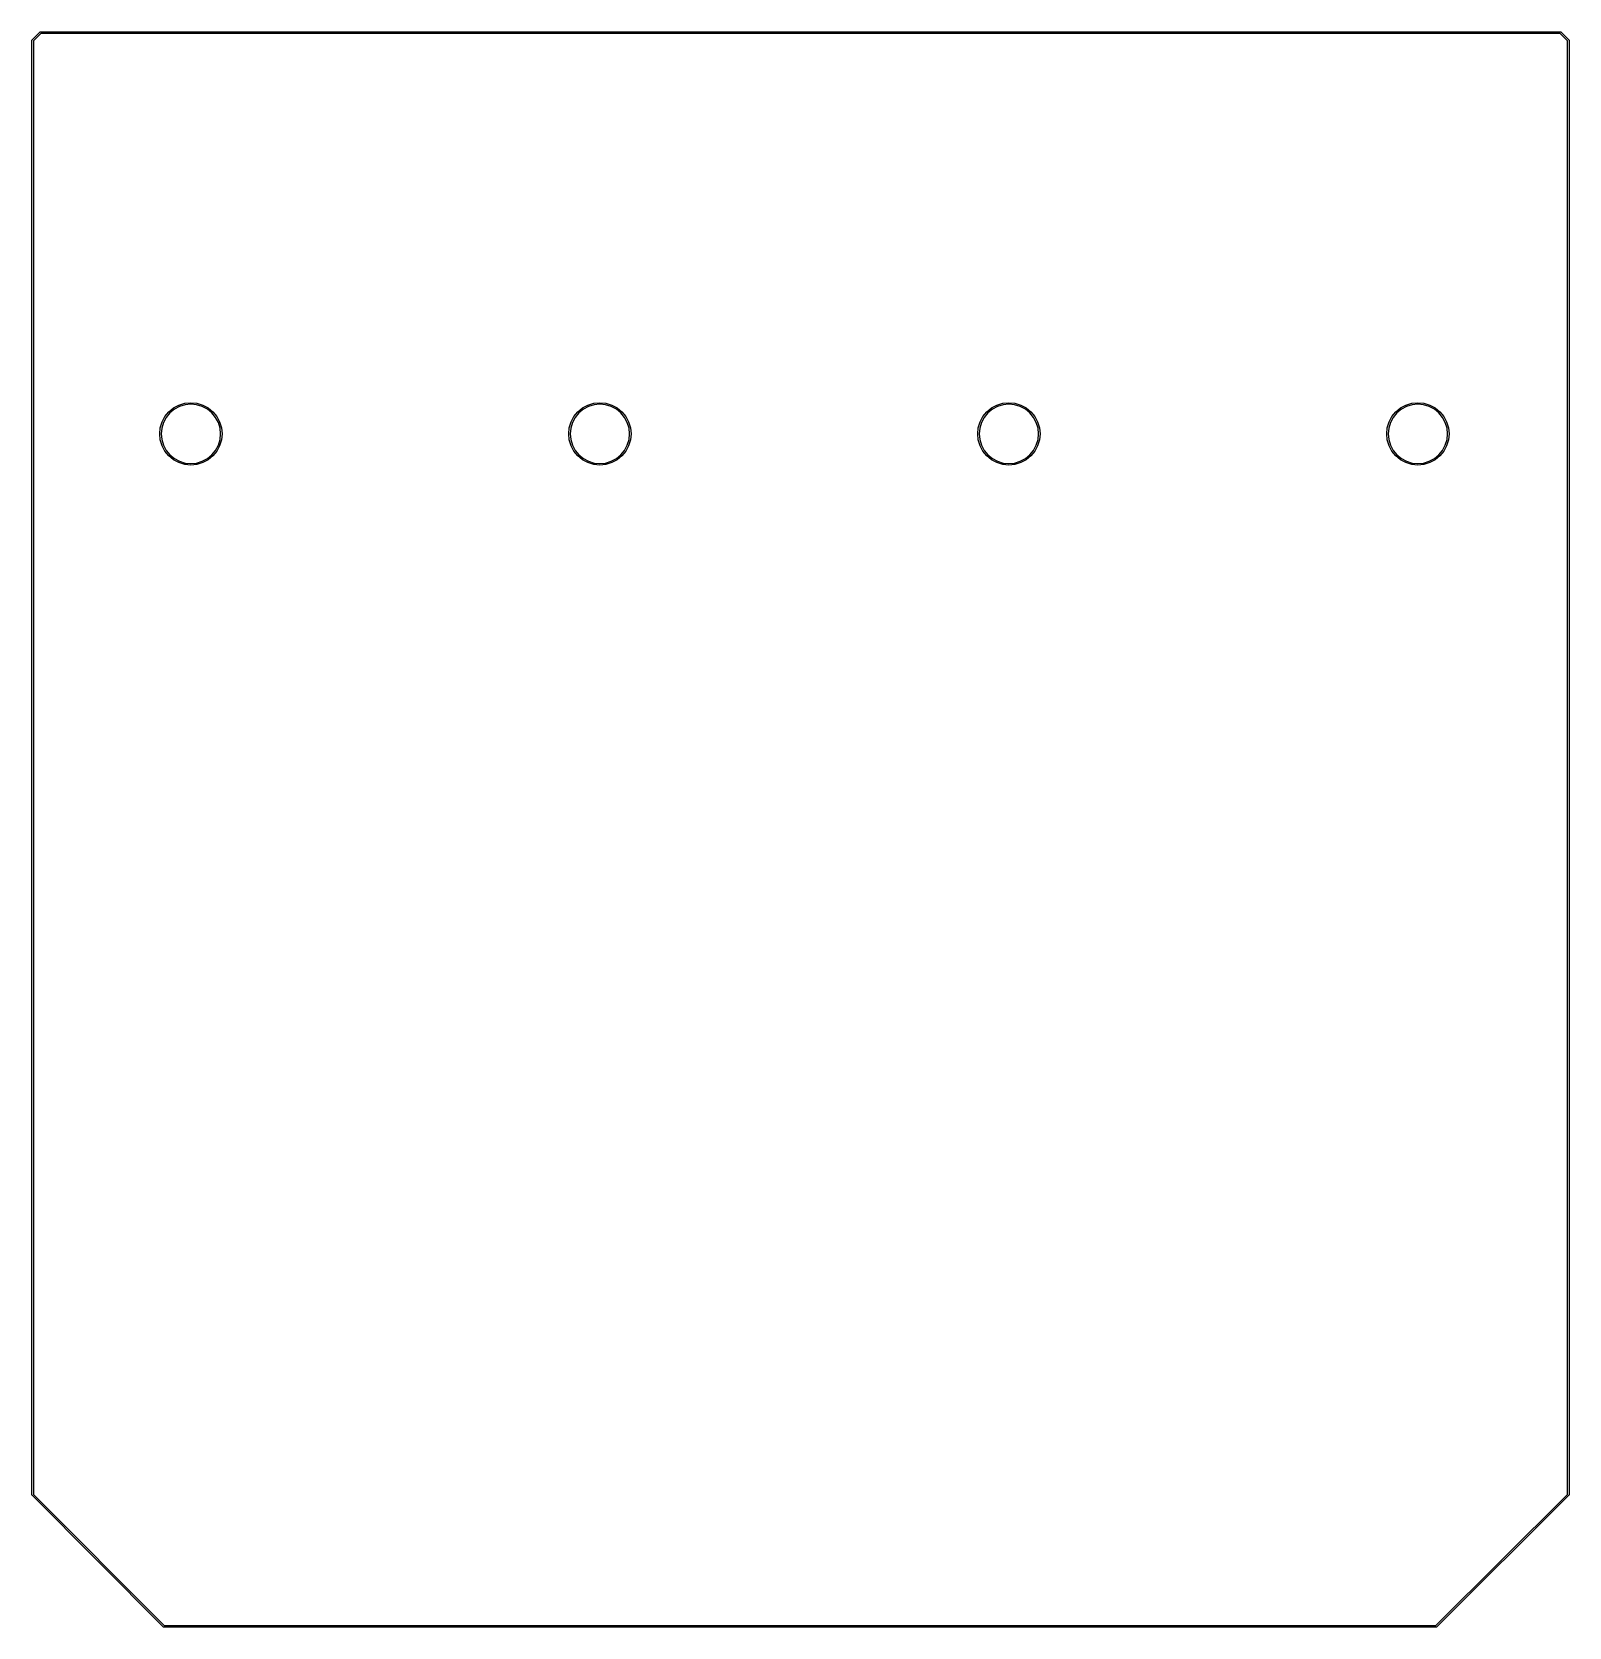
# Model space of a CAD drawing. Extents: x 4.55 to 6.55, y -4.55 to -2.48.
import ezdxf

# ---------------------------------------------------------------- set-up
doc = ezdxf.new("R2010")
doc.units = 0
doc.header["$MEASUREMENT"] = 0
doc.layers.add('BLACK', color=7, linetype='CONTINUOUS')

msp = doc.modelspace()

# ---------------------------------------------------------------- linework, layer by layer
at = {"layer": 'BLACK', "linetype": 'CONTINUOUS'}
for p, q in [((4.5543, -2.4893), (4.5643, -2.4793)), ((4.5654, -2.481), (4.556, -2.4904)), ((4.5643, -2.4793), (4.5646, -2.4791)), ((4.5646, -2.4791), (4.565, -2.479)), ((4.565, -2.479), (6.535, -2.479)), ((6.5346, -2.481), (4.5654, -2.481)), ((6.544, -2.4904), (6.5346, -2.481)), ((6.535, -2.479), (6.5354, -2.4791)), ((6.5354, -2.4791), (6.5357, -2.4793)), ((6.5357, -2.4793), (6.5457, -2.4893)), ((4.554, -2.49), (4.5541, -2.4896)), ((4.554, -4.375), (4.554, -2.49)), ((4.5541, -2.4896), (4.5543, -2.4893)), ((4.556, -2.4904), (4.556, -4.3746)), ((6.544, -4.3746), (6.544, -2.4904)), ((6.5457, -2.4893), (6.5459, -2.4896)), ((6.5459, -2.4896), (6.546, -2.49)), ((6.546, -2.49), (6.546, -4.375)), ((4.7264, -2.9776), (4.7315, -2.9715)), ((4.7327, -2.9727), (4.7279, -2.9786)), ((4.7315, -2.9715), (4.7376, -2.9664)), ((4.7386, -2.9679), (4.7327, -2.9727)), ((4.7376, -2.9664), (4.7446, -2.9627)), ((4.7452, -2.9644), (4.7386, -2.9679)), ((4.7446, -2.9627), (4.7521, -2.9604)), ((4.7525, -2.9622), (4.7452, -2.9644)), ((4.7521, -2.9604), (4.76, -2.9596)), ((4.76, -2.9614), (4.7525, -2.9622)), ((4.76, -2.9596), (4.7679, -2.9604)), ((4.7675, -2.9622), (4.76, -2.9614)), ((4.7748, -2.9644), (4.7675, -2.9622)), ((4.7679, -2.9604), (4.7754, -2.9627)), ((4.7814, -2.9679), (4.7748, -2.9644)), ((4.7754, -2.9627), (4.7824, -2.9664)), ((4.7873, -2.9727), (4.7814, -2.9679)), ((4.7824, -2.9664), (4.7885, -2.9715)), ((4.7921, -2.9786), (4.7873, -2.9727)), ((4.7885, -2.9715), (4.7936, -2.9776)), ((5.2564, -2.9776), (5.2615, -2.9715)), ((5.2627, -2.9727), (5.2579, -2.9786)), ((5.2615, -2.9715), (5.2676, -2.9664)), ((5.2686, -2.9679), (5.2627, -2.9727)), ((5.2676, -2.9664), (5.2746, -2.9627)), ((5.2752, -2.9644), (5.2686, -2.9679)), ((5.2746, -2.9627), (5.2821, -2.9604)), ((5.2825, -2.9622), (5.2752, -2.9644)), ((5.2821, -2.9604), (5.29, -2.9596)), ((5.29, -2.9614), (5.2825, -2.9622)), ((5.29, -2.9596), (5.2979, -2.9604)), ((5.2975, -2.9622), (5.29, -2.9614)), ((5.3048, -2.9644), (5.2975, -2.9622)), ((5.2979, -2.9604), (5.3054, -2.9627)), ((5.3114, -2.9679), (5.3048, -2.9644)), ((5.3054, -2.9627), (5.3124, -2.9664)), ((5.3173, -2.9727), (5.3114, -2.9679)), ((5.3124, -2.9664), (5.3185, -2.9715)), ((5.3221, -2.9786), (5.3173, -2.9727)), ((5.3185, -2.9715), (5.3236, -2.9776)), ((5.7864, -2.9776), (5.7915, -2.9715)), ((5.7927, -2.9727), (5.7879, -2.9786)), ((5.7915, -2.9715), (5.7976, -2.9664)), ((5.7986, -2.9679), (5.7927, -2.9727)), ((5.7976, -2.9664), (5.8046, -2.9627)), ((5.8052, -2.9644), (5.7986, -2.9679)), ((5.8046, -2.9627), (5.8121, -2.9604)), ((5.8125, -2.9622), (5.8052, -2.9644)), ((5.8121, -2.9604), (5.82, -2.9596)), ((5.82, -2.9614), (5.8125, -2.9622)), ((5.82, -2.9596), (5.8279, -2.9604)), ((5.8275, -2.9622), (5.82, -2.9614)), ((5.8348, -2.9644), (5.8275, -2.9622)), ((5.8279, -2.9604), (5.8354, -2.9627)), ((5.8414, -2.9679), (5.8348, -2.9644)), ((5.8354, -2.9627), (5.8424, -2.9664)), ((5.8473, -2.9727), (5.8414, -2.9679)), ((5.8424, -2.9664), (5.8485, -2.9715)), ((5.8521, -2.9786), (5.8473, -2.9727)), ((5.8485, -2.9715), (5.8536, -2.9776)), ((6.3164, -2.9776), (6.3215, -2.9715)), ((6.3227, -2.9727), (6.3179, -2.9786)), ((6.3215, -2.9715), (6.3276, -2.9664)), ((6.3286, -2.9679), (6.3227, -2.9727)), ((6.3276, -2.9664), (6.3346, -2.9627)), ((6.3352, -2.9644), (6.3286, -2.9679)), ((6.3346, -2.9627), (6.3421, -2.9604)), ((6.3425, -2.9622), (6.3352, -2.9644)), ((6.3421, -2.9604), (6.35, -2.9596)), ((6.35, -2.9614), (6.3425, -2.9622)), ((6.35, -2.9596), (6.3579, -2.9604)), ((6.3575, -2.9622), (6.35, -2.9614)), ((6.3648, -2.9644), (6.3575, -2.9622)), ((6.3579, -2.9604), (6.3654, -2.9627)), ((6.3714, -2.9679), (6.3648, -2.9644)), ((6.3654, -2.9627), (6.3724, -2.9664)), ((6.3773, -2.9727), (6.3714, -2.9679)), ((6.3724, -2.9664), (6.3785, -2.9715)), ((6.3821, -2.9786), (6.3773, -2.9727)), ((6.3785, -2.9715), (6.3836, -2.9776)), ((4.7196, -3), (4.7204, -2.9921)), ((4.7204, -2.9921), (4.7227, -2.9846)), ((4.7222, -2.9925), (4.7214, -3)), ((4.7244, -2.9852), (4.7222, -2.9925)), ((4.7227, -2.9846), (4.7264, -2.9776)), ((4.7279, -2.9786), (4.7244, -2.9852)), ((4.7956, -2.9852), (4.7921, -2.9786)), ((4.7936, -2.9776), (4.7973, -2.9846)), ((4.7978, -2.9925), (4.7956, -2.9852)), ((4.7973, -2.9846), (4.7996, -2.9921)), ((4.7986, -3), (4.7978, -2.9925)), ((4.7996, -2.9921), (4.8004, -3)), ((5.2496, -3), (5.2504, -2.9921)), ((5.2504, -2.9921), (5.2527, -2.9846)), ((5.2522, -2.9925), (5.2514, -3)), ((5.2544, -2.9852), (5.2522, -2.9925)), ((5.2527, -2.9846), (5.2564, -2.9776)), ((5.2579, -2.9786), (5.2544, -2.9852)), ((5.3256, -2.9852), (5.3221, -2.9786)), ((5.3236, -2.9776), (5.3273, -2.9846)), ((5.3278, -2.9925), (5.3256, -2.9852)), ((5.3273, -2.9846), (5.3296, -2.9921)), ((5.3286, -3), (5.3278, -2.9925)), ((5.3296, -2.9921), (5.3304, -3)), ((5.7796, -3), (5.7804, -2.9921)), ((5.7804, -2.9921), (5.7827, -2.9846)), ((5.7822, -2.9925), (5.7814, -3)), ((5.7844, -2.9852), (5.7822, -2.9925)), ((5.7827, -2.9846), (5.7864, -2.9776)), ((5.7879, -2.9786), (5.7844, -2.9852)), ((5.8556, -2.9852), (5.8521, -2.9786)), ((5.8536, -2.9776), (5.8573, -2.9846)), ((5.8578, -2.9925), (5.8556, -2.9852)), ((5.8573, -2.9846), (5.8596, -2.9921)), ((5.8586, -3), (5.8578, -2.9925)), ((5.8596, -2.9921), (5.8604, -3)), ((6.3096, -3), (6.3104, -2.9921)), ((6.3104, -2.9921), (6.3127, -2.9846)), ((6.3122, -2.9925), (6.3114, -3)), ((6.3144, -2.9852), (6.3122, -2.9925)), ((6.3127, -2.9846), (6.3164, -2.9776)), ((6.3179, -2.9786), (6.3144, -2.9852)), ((6.3856, -2.9852), (6.3821, -2.9786)), ((6.3836, -2.9776), (6.3873, -2.9846)), ((6.3878, -2.9925), (6.3856, -2.9852)), ((6.3873, -2.9846), (6.3896, -2.9921)), ((6.3886, -3), (6.3878, -2.9925)), ((6.3896, -2.9921), (6.3904, -3)), ((4.7204, -3.0079), (4.7196, -3)), ((4.7227, -3.0154), (4.7204, -3.0079)), ((4.7214, -3), (4.7222, -3.0075)), ((4.7222, -3.0075), (4.7244, -3.0148)), ((4.7264, -3.0224), (4.7227, -3.0154)), ((4.7244, -3.0148), (4.7279, -3.0214)), ((4.7921, -3.0214), (4.7956, -3.0148)), ((4.7973, -3.0154), (4.7936, -3.0224)), ((4.7956, -3.0148), (4.7978, -3.0075)), ((4.7996, -3.0079), (4.7973, -3.0154)), ((4.7978, -3.0075), (4.7986, -3)), ((4.8004, -3), (4.7996, -3.0079)), ((5.2504, -3.0079), (5.2496, -3)), ((5.2527, -3.0154), (5.2504, -3.0079)), ((5.2514, -3), (5.2522, -3.0075)), ((5.2522, -3.0075), (5.2544, -3.0148)), ((5.2564, -3.0224), (5.2527, -3.0154)), ((5.2544, -3.0148), (5.2579, -3.0214)), ((5.3221, -3.0214), (5.3256, -3.0148)), ((5.3273, -3.0154), (5.3236, -3.0224)), ((5.3256, -3.0148), (5.3278, -3.0075)), ((5.3296, -3.0079), (5.3273, -3.0154)), ((5.3278, -3.0075), (5.3286, -3)), ((5.3304, -3), (5.3296, -3.0079)), ((5.7804, -3.0079), (5.7796, -3)), ((5.7827, -3.0154), (5.7804, -3.0079)), ((5.7814, -3), (5.7822, -3.0075)), ((5.7822, -3.0075), (5.7844, -3.0148)), ((5.7864, -3.0224), (5.7827, -3.0154)), ((5.7844, -3.0148), (5.7879, -3.0214)), ((5.8521, -3.0214), (5.8556, -3.0148)), ((5.8573, -3.0154), (5.8536, -3.0224)), ((5.8556, -3.0148), (5.8578, -3.0075)), ((5.8596, -3.0079), (5.8573, -3.0154)), ((5.8578, -3.0075), (5.8586, -3)), ((5.8604, -3), (5.8596, -3.0079)), ((6.3104, -3.0079), (6.3096, -3)), ((6.3127, -3.0154), (6.3104, -3.0079)), ((6.3114, -3), (6.3122, -3.0075)), ((6.3122, -3.0075), (6.3144, -3.0148)), ((6.3164, -3.0224), (6.3127, -3.0154)), ((6.3144, -3.0148), (6.3179, -3.0214)), ((6.3821, -3.0214), (6.3856, -3.0148)), ((6.3873, -3.0154), (6.3836, -3.0224)), ((6.3856, -3.0148), (6.3878, -3.0075)), ((6.3896, -3.0079), (6.3873, -3.0154)), ((6.3878, -3.0075), (6.3886, -3)), ((6.3904, -3), (6.3896, -3.0079)), ((4.7315, -3.0285), (4.7264, -3.0224)), ((4.7279, -3.0214), (4.7327, -3.0273)), ((4.7376, -3.0336), (4.7315, -3.0285)), ((4.7327, -3.0273), (4.7386, -3.0321)), ((4.7446, -3.0373), (4.7376, -3.0336)), ((4.7386, -3.0321), (4.7452, -3.0356)), ((4.7521, -3.0396), (4.7446, -3.0373)), ((4.7452, -3.0356), (4.7525, -3.0378)), ((4.7525, -3.0378), (4.76, -3.0386)), ((4.76, -3.0386), (4.7675, -3.0378)), ((4.7675, -3.0378), (4.7748, -3.0356)), ((4.7754, -3.0373), (4.7679, -3.0396)), ((4.7748, -3.0356), (4.7814, -3.0321)), ((4.7824, -3.0336), (4.7754, -3.0373)), ((4.7814, -3.0321), (4.7873, -3.0273)), ((4.7885, -3.0285), (4.7824, -3.0336)), ((4.7873, -3.0273), (4.7921, -3.0214)), ((4.7936, -3.0224), (4.7885, -3.0285)), ((5.2615, -3.0285), (5.2564, -3.0224)), ((5.2579, -3.0214), (5.2627, -3.0273)), ((5.2676, -3.0336), (5.2615, -3.0285)), ((5.2627, -3.0273), (5.2686, -3.0321)), ((5.2746, -3.0373), (5.2676, -3.0336)), ((5.2686, -3.0321), (5.2752, -3.0356)), ((5.2821, -3.0396), (5.2746, -3.0373)), ((5.2752, -3.0356), (5.2825, -3.0378)), ((5.2825, -3.0378), (5.29, -3.0386)), ((5.29, -3.0386), (5.2975, -3.0378)), ((5.2975, -3.0378), (5.3048, -3.0356)), ((5.3054, -3.0373), (5.2979, -3.0396)), ((5.3048, -3.0356), (5.3114, -3.0321)), ((5.3124, -3.0336), (5.3054, -3.0373)), ((5.3114, -3.0321), (5.3173, -3.0273)), ((5.3185, -3.0285), (5.3124, -3.0336)), ((5.3173, -3.0273), (5.3221, -3.0214)), ((5.3236, -3.0224), (5.3185, -3.0285)), ((5.7915, -3.0285), (5.7864, -3.0224)), ((5.7879, -3.0214), (5.7927, -3.0273)), ((5.7976, -3.0336), (5.7915, -3.0285)), ((5.7927, -3.0273), (5.7986, -3.0321)), ((5.8046, -3.0373), (5.7976, -3.0336)), ((5.7986, -3.0321), (5.8052, -3.0356)), ((5.8121, -3.0396), (5.8046, -3.0373)), ((5.8052, -3.0356), (5.8125, -3.0378)), ((5.8125, -3.0378), (5.82, -3.0386)), ((5.82, -3.0386), (5.8275, -3.0378)), ((5.8275, -3.0378), (5.8348, -3.0356)), ((5.8354, -3.0373), (5.8279, -3.0396)), ((5.8348, -3.0356), (5.8414, -3.0321)), ((5.8424, -3.0336), (5.8354, -3.0373)), ((5.8414, -3.0321), (5.8473, -3.0273)), ((5.8485, -3.0285), (5.8424, -3.0336)), ((5.8473, -3.0273), (5.8521, -3.0214)), ((5.8536, -3.0224), (5.8485, -3.0285)), ((6.3215, -3.0285), (6.3164, -3.0224)), ((6.3179, -3.0214), (6.3227, -3.0273)), ((6.3276, -3.0336), (6.3215, -3.0285)), ((6.3227, -3.0273), (6.3286, -3.0321)), ((6.3346, -3.0373), (6.3276, -3.0336)), ((6.3286, -3.0321), (6.3352, -3.0356)), ((6.3421, -3.0396), (6.3346, -3.0373)), ((6.3352, -3.0356), (6.3425, -3.0378)), ((6.3425, -3.0378), (6.35, -3.0386)), ((6.35, -3.0386), (6.3575, -3.0378)), ((6.3575, -3.0378), (6.3648, -3.0356)), ((6.3654, -3.0373), (6.3579, -3.0396)), ((6.3648, -3.0356), (6.3714, -3.0321)), ((6.3724, -3.0336), (6.3654, -3.0373)), ((6.3714, -3.0321), (6.3773, -3.0273)), ((6.3785, -3.0285), (6.3724, -3.0336)), ((6.3773, -3.0273), (6.3821, -3.0214)), ((6.3836, -3.0224), (6.3785, -3.0285)), ((4.76, -3.0404), (4.7521, -3.0396)), ((4.7679, -3.0396), (4.76, -3.0404)), ((5.29, -3.0404), (5.2821, -3.0396)), ((5.2979, -3.0396), (5.29, -3.0404)), ((5.82, -3.0404), (5.8121, -3.0396)), ((5.8279, -3.0396), (5.82, -3.0404)), ((6.35, -3.0404), (6.3421, -3.0396)), ((6.3579, -3.0396), (6.35, -3.0404)), ((4.5541, -4.3754), (4.554, -4.375)), ((4.5543, -4.3757), (4.5541, -4.3754)), ((4.5541, -4.3754), (4.5541, -4.3754)), ((4.5541, -4.3754), (4.5541, -4.3754)), ((4.5541, -4.3754), (4.5541, -4.3754)), ((4.5541, -4.3754), (4.5541, -4.3754)), ((4.7243, -4.5463), (4.5543, -4.3757)), ((4.556, -4.3746), (4.7254, -4.5446)), ((6.3733, -4.5446), (6.544, -4.3746)), ((6.5457, -4.3757), (6.3744, -4.5463)), ((6.5459, -4.3754), (6.5457, -4.3757)), ((6.546, -4.375), (6.5459, -4.3754)), ((6.5459, -4.3754), (6.5459, -4.3754)), ((6.5459, -4.3754), (6.5459, -4.3754)), ((4.7246, -4.5465), (4.7243, -4.5463)), ((4.725, -4.5466), (4.7246, -4.5465)), ((4.7246, -4.5465), (4.7246, -4.5465)), ((4.7246, -4.5465), (4.7246, -4.5465)), ((6.3737, -4.5466), (4.725, -4.5466)), ((4.7254, -4.5446), (6.3733, -4.5446)), ((6.3741, -4.5465), (6.3737, -4.5466)), ((6.3744, -4.5463), (6.3741, -4.5465)), ((6.3741, -4.5465), (6.3741, -4.5465)), ((6.3741, -4.5465), (6.3741, -4.5465)), ((6.3741, -4.5465), (6.3741, -4.5465)), ((6.3741, -4.5465), (6.3741, -4.5465))]:
    msp.add_line(p, q, dxfattribs=at)

doc.saveas('drawing.dxf')
